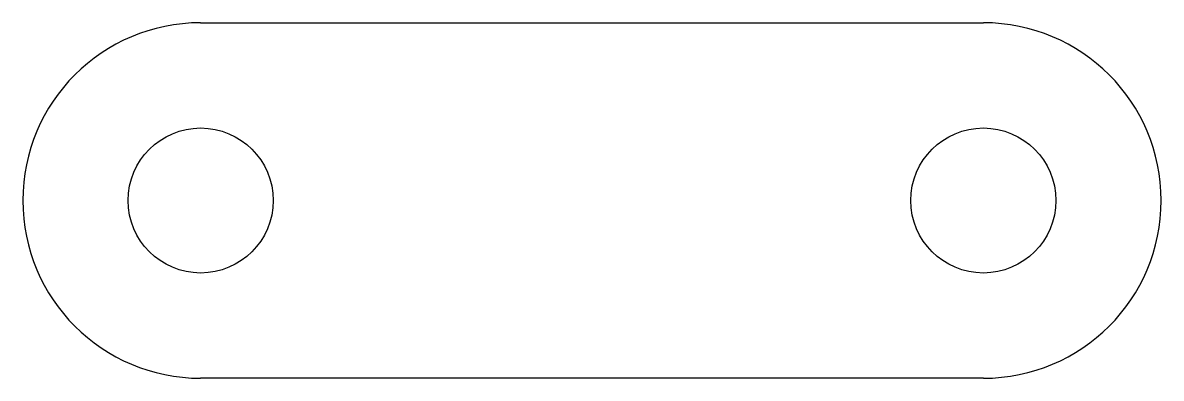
# Model space of a CAD drawing. Header units: millimetres. Extents: x -40 to 40, y -12.5 to 12.5.
import ezdxf

# ---------------------------------------------------------------- set-up
doc = ezdxf.new("R2010")
doc.units = ezdxf.units.MM
doc.layers.add('Body', color=7, linetype='CONTINUOUS')

msp = doc.modelspace()

# ---------------------------------------------------------------- linework, layer by layer
at = {"layer": 'Body'}
for p, q in [((-27.5, 12.5), (-27.5, 12.5, 6.35)), ((-27.5, 12.5), (27.5, 12.5)), ((-27.5, 12.5, 6.35), (27.5, 12.5, 6.35)), ((-27.5, 12.5), (-27.5, 12.5, 6.35)), ((-27.5, 12.5), (27.5, 12.5)), ((-27.5, 12.5, 6.35), (27.5, 12.5, 6.35)), ((27.5, 12.5), (27.5, 12.5, 6.35)), ((27.5, 12.5), (27.5, 12.5, 6.35)), ((-22.4, 0), (-22.4, 0, 6.35)), ((-22.4, 0), (-22.4, 0, 6.35)), ((32.6, 0), (32.6, 0, 6.35)), ((32.6, 0), (32.6, 0, 6.35)), ((-27.5, -12.5), (-27.5, -12.5, 6.35)), ((-27.5, -12.5), (-27.5, -12.5, 6.35)), ((27.5, -12.5), (-27.5, -12.5)), ((27.5, -12.5, 6.35), (-27.5, -12.5, 6.35)), ((27.5, -12.5), (-27.5, -12.5)), ((27.5, -12.5, 6.35), (-27.5, -12.5, 6.35)), ((27.5, -12.5), (27.5, -12.5, 6.35)), ((27.5, -12.5), (27.5, -12.5, 6.35))]:
    msp.add_line(p, q, dxfattribs=at)
for centre in [(-27.5, 0), (-27.5, 0), (-27.5, 0), (-27.5, 0), (27.5, 0), (27.5, 0), (27.5, 0), (27.5, 0)]:
    msp.add_circle(centre, 5.1, dxfattribs=at)
for centre, start, end in [((-27.5, 0), 90, -90), ((-27.5, 0, 6.35), 90, -90), ((-27.5, 0), 90, -90), ((-27.5, 0, 6.35), 90, -90), ((27.5, 0), -90, 89.9998), ((27.5, 0, 6.35), -90, 89.9998), ((27.5, 0), -90, 89.9998), ((27.5, 0, 6.35), -90, 89.9998)]:
    msp.add_arc(centre, 12.5, start, end, dxfattribs=at)

doc.saveas('drawing.dxf')
